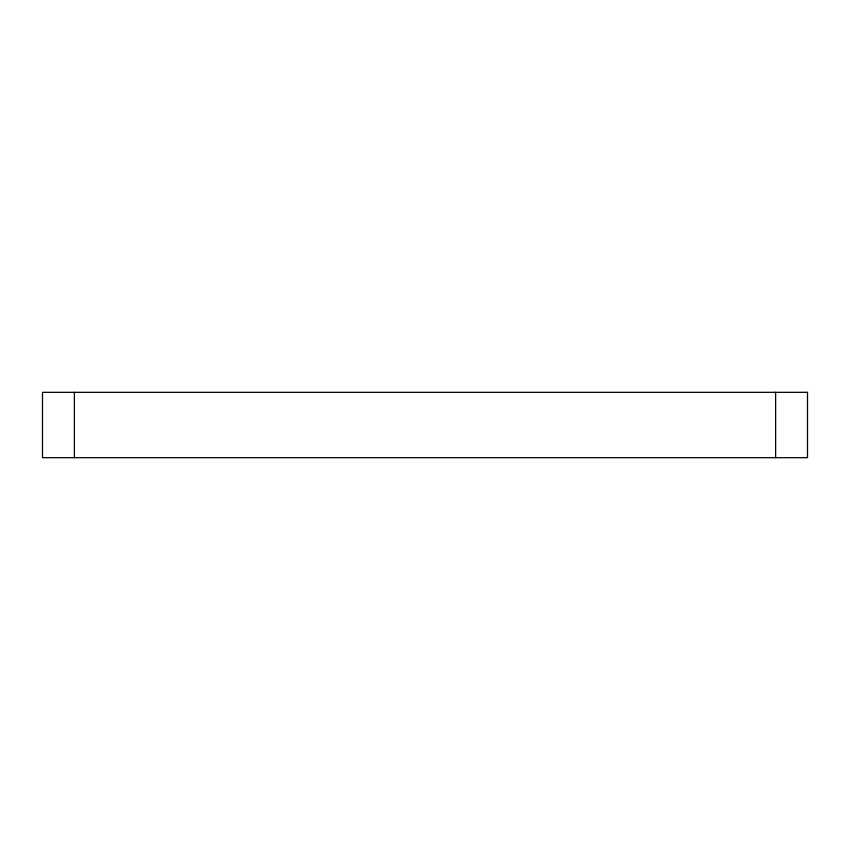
<?xml version="1.0" encoding="UTF-8"?>
<svg xmlns="http://www.w3.org/2000/svg" width="850" height="850" viewBox="0 0 850 850"><rect width="100%" height="100%" fill="white"/><g stroke="black" fill="none" stroke-linecap="round" stroke-linejoin="round"><path stroke-width="1.27" d="M775.625 392.328L775.625 457.672M74.375 392.328L74.375 457.672M807.5 392.328L42.5 392.328L42.5 457.672L807.5 457.672L807.5 392.328"/></g></svg>
